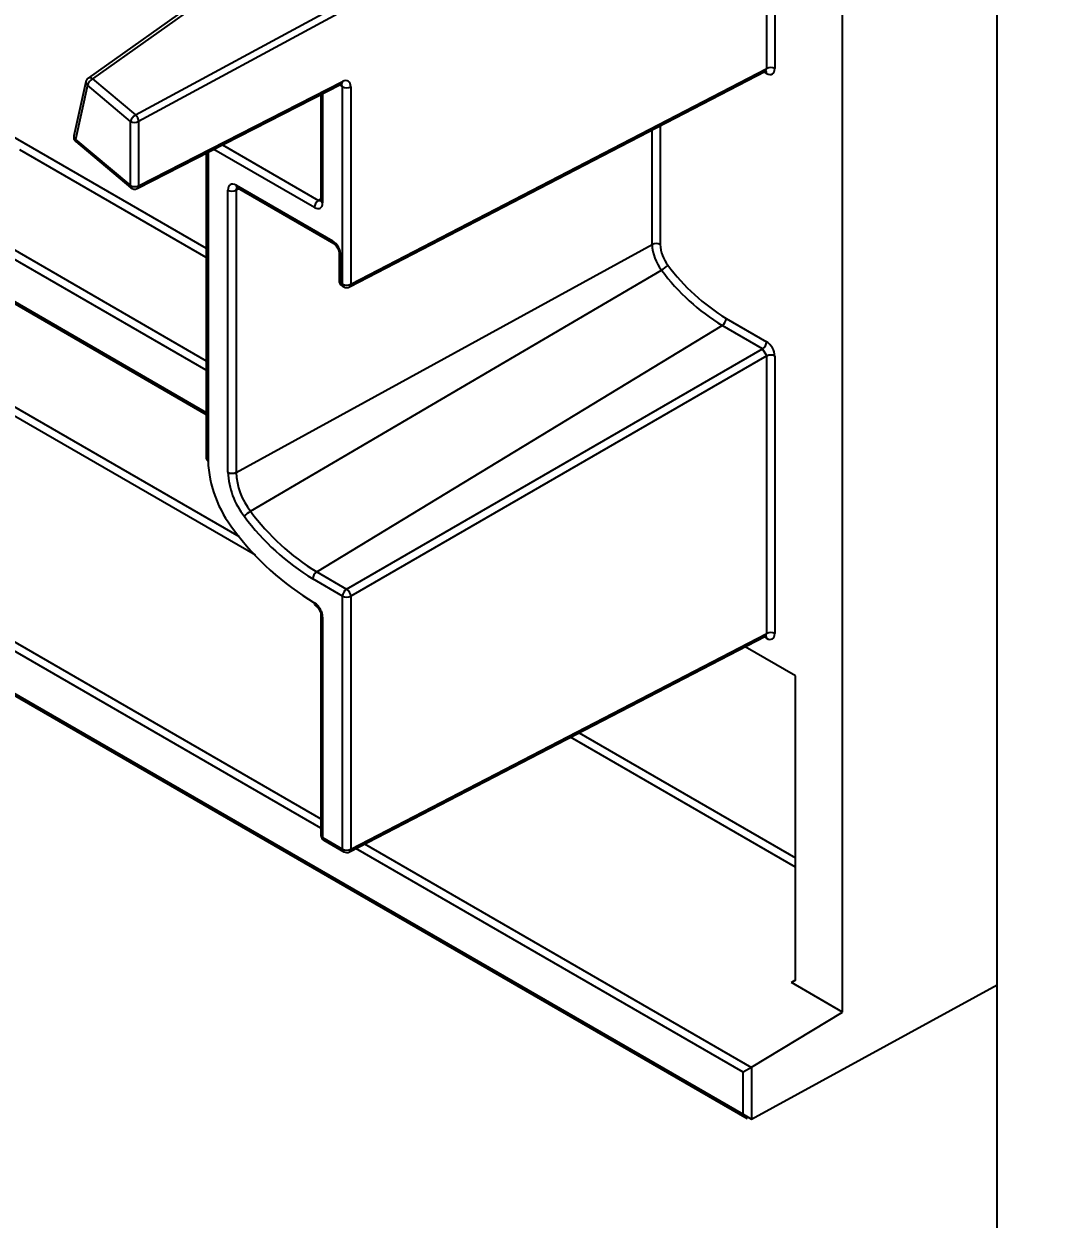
# Model space of a CAD drawing. Extents: x -3.1 to 9.8, y -8.5 to 0.
# Drawn here: x 7.126 to 7.954, y -4.188 to -3.234 of the extents above; entities that cross this region are included whole.
import ezdxf
from ezdxf import colors
from ezdxf.entities.mleader import LeaderData, LeaderLine
from ezdxf.math import Vec2, Vec3

# ---------------------------------------------------------------- set-up
doc = ezdxf.new("R2010")
doc.units = 0
doc.header["$LTSCALE"] = 0.5
doc.header["$MEASUREMENT"] = 0
doc.layers.add('End Cap', color=92, linetype='CONTINUOUS')
doc.layers.add('FAB DWG', color=221, linetype='CONTINUOUS')
doc.layers.add('Text-Unprinted', color=131, linetype='CONTINUOUS', plot=False)
doc.styles.add('LSAD_Standard', font='arial.ttf')

msp = doc.modelspace()

# ---------------------------------------------------------------- linework, layer by layer
at = {"layer": 'End Cap', "transparency": 16777216}
for p, q in [((7.90319, -4.00081), (7.90319, -1.70954)), ((7.77971, -4.02261), (7.77971, -1.78082)), ((6.5723, -3.00898), (7.126, -3.32863)), ((7.71923, -3.26928), (7.71923, -3.00641)), ((7.72574, -3.00646), (7.72574, -3.26933)), ((7.34738, -3.15634), (7.17733, -3.27699)), ((7.35081, -3.15685), (7.18077, -3.2775)), ((7.21514, -3.30639), (7.37777, -3.21839)), ((7.38025, -3.22364), (7.21762, -3.31164)), ((7.31088, -3.65798), (6.59444, -3.24438)), ((6.59766, -3.23871), (7.29782, -3.64291)), ((7.38596, -3.44368), (7.71824, -3.27144)), ((7.38702, -3.44149), (7.71923, -3.26928)), ((7.71914, -3.27315), (7.71716, -3.272)), ((7.71824, -3.27144), (7.71923, -3.26928)), ((7.17548, -3.27978), (7.16587, -3.32292)), ((7.17673, -3.2827), (7.16712, -3.32584)), ((7.2111, -3.31159), (7.17673, -3.2827)), ((7.18077, -3.2775), (7.21514, -3.30639)), ((7.21653, -3.36506), (7.37933, -3.28188)), ((7.21762, -3.36285), (7.38042, -3.27968)), ((7.38051, -3.28388), (7.37859, -3.28226)), ((7.38051, -3.28388), (7.37926, -3.28141)), ((7.36324, -3.2901), (7.36324, -3.37454)), ((7.36461, -3.2894), (7.36461, -3.37644)), ((7.38051, -3.44144), (7.38051, -3.28388)), ((7.38702, -3.28393), (7.38702, -3.44149)), ((6.39956, -3.31203), (7.36324, -3.86835)), ((7.36324, -3.87587), (6.39964, -3.3196)), ((7.2111, -3.36281), (7.2111, -3.31159)), ((7.21762, -3.31164), (7.21762, -3.36285)), ((7.62766, -3.40972), (7.62766, -3.31839)), ((7.63418, -3.31501), (7.63418, -3.40977)), ((7.126, -3.32863), (7.27168, -3.41273)), ((7.16712, -3.32584), (7.2111, -3.36281)), ((7.16742, -3.32751), (7.2114, -3.36447)), ((7.28454, -3.33031), (7.36123, -3.37459)), ((7.27168, -3.42025), (7.12278, -3.33429)), ((7.27168, -3.33688), (7.27168, -3.58058)), ((7.27304, -3.33619), (7.27304, -3.58248)), ((7.35801, -3.38025), (7.27762, -3.33385)), ((6.39828, -3.35412), (7.70378, -4.10777)), ((6.39964, -3.35333), (7.70047, -4.10428)), ((7.28894, -3.59166), (7.28894, -3.36636)), ((7.29545, -3.36641), (7.29645, -3.36426)), ((7.29758, -3.3653), (7.29545, -3.36641)), ((7.29545, -3.36641), (7.29545, -3.59171)), ((7.29554, -3.36255), (7.37252, -3.40698)), ((7.29651, -3.36468), (7.37348, -3.40912)), ((7.05327, -3.37652), (7.27168, -3.5026)), ((7.36123, -3.37459), (7.36324, -3.3733)), ((7.36123, -3.37459), (7.36358, -3.3748)), ((7.27168, -3.51012), (7.05006, -3.38219)), ((7.05006, -3.41592), (7.27168, -3.54386)), ((7.29545, -3.59171), (7.62766, -3.40972)), ((7.05103, -3.41806), (7.27168, -3.54543)), ((7.37775, -3.41651), (7.37775, -3.43873)), ((7.37912, -3.41842), (7.37912, -3.44063)), ((7.30705, -3.62281), (7.63533, -3.4303)), ((7.37912, -3.44063), (7.38051, -3.44144)), ((7.38008, -3.44277), (7.38147, -3.44358)), ((7.68687, -3.46881), (7.71914, -3.48744)), ((7.35993, -3.67115), (7.68366, -3.47447)), ((7.71593, -3.4931), (7.68366, -3.47447)), ((7.38372, -3.68489), (7.71593, -3.4931)), ((7.71923, -3.49882), (7.38702, -3.6906)), ((7.71923, -3.49882), (7.71593, -3.4931)), ((7.71923, -3.72036), (7.71923, -3.49882)), ((7.72574, -3.49887), (7.72574, -3.72041)), ((7.35993, -3.67115), (7.38372, -3.68489)), ((7.38051, -3.69055), (7.35671, -3.67682)), ((7.38051, -3.89251), (7.38051, -3.69055)), ((7.38702, -3.6906), (7.38702, -3.89256)), ((7.36324, -3.70544), (7.36324, -3.84938)), ((7.36461, -3.70735), (7.36461, -3.85128)), ((7.38702, -3.89256), (7.71923, -3.72036)), ((7.71824, -3.72251), (7.71923, -3.72036)), ((7.38596, -3.89475), (7.71824, -3.72251)), ((7.74225, -3.75423), (7.70194, -3.73096)), ((7.71914, -3.72422), (7.71716, -3.72307)), ((7.74225, -3.99717), (7.74225, -3.75423)), ((7.74225, -3.907), (7.56251, -3.80324)), ((7.56938, -3.79968), (7.74225, -3.89948)), ((7.36324, -3.84938), (7.36324, -3.88143)), ((7.36461, -3.85128), (7.36461, -3.88334)), ((7.36461, -3.88334), (7.38051, -3.89251)), ((7.36558, -3.88548), (7.38147, -3.89465)), ((7.70047, -4.07055), (7.39122, -3.89202)), ((7.39809, -3.88846), (7.70699, -4.06679)), ((7.73895, -3.99908), (7.74225, -3.99697)), ((7.74225, -3.99717), (7.73895, -3.99908)), ((7.70708, -4.1081), (7.90319, -4.00081)), ((7.77971, -4.02261), (7.73895, -3.99908)), ((7.70708, -4.06674), (7.77971, -4.02261)), ((7.70699, -4.06679), (7.70047, -4.07055)), ((7.70047, -4.10428), (7.70047, -4.07055)), ((7.70699, -4.06679), (7.70708, -4.06674)), ((7.70708, -4.06674), (7.70708, -4.1081)), ((7.70047, -4.10428), (7.70699, -4.10814)), ((7.70708, -4.1081), (7.70699, -4.10814))]:
    msp.add_line(p, q, dxfattribs=at)
for centre, radius, start, end in [((7.71658, -3.27296), 0.00257, 355.82196, 39.4615), ((7.72244, -3.27573), 0.0072, 62.67594, 116.45882), ((7.17854, -3.28019), 0.00309, 172.31133, 234.21219), ((7.18003, -3.28079), 0.00467, 125.35577, 167.44305), ((7.18551, -3.28535), 0.00917, 121.15658, 163.21497), ((7.17869, -3.27964), 0.00298, 45.89264, 117.07927), ((7.37806, -3.27988), 0.00238, 302.54711, 4.80752), ((7.38381, -3.27748), 0.0072, 242.67243, 296.45835), ((7.21988, -3.31424), 0.00917, 121.15345, 163.22166), ((7.21015, -3.31196), 0.00748, 2.45699, 48.13023), ((7.21441, -3.30519), 0.0072, 242.68106, 296.45565), ((7.17043, -3.32394), 0.00467, 167.44305, 229.95418), ((7.16887, -3.32336), 0.00303, 171.67126, 234.85708), ((7.16863, -3.32643), 0.00162, 158.6283, 221.58098), ((7.21262, -3.3634), 0.00162, 158.6217, 221.58758), ((7.21441, -3.35641), 0.0072, 242.68106, 296.45565), ((7.21441, -3.3609), 0.00467, 229.95418, 297.06192), ((7.21525, -3.36305), 0.00238, 302.54209, 4.81369), ((7.29225, -3.35996), 0.0072, 242.67243, 296.45835), ((7.29777, -3.36283), 0.00225, 172.83665, 235.8337), ((7.3652, -3.38059), 0.0072, 123.53749, 177.33139), ((7.36554, -3.37434), 0.0023, 185.01162, 246.31414), ((7.37473, -3.40727), 0.00224, 172.70374, 235.93514), ((7.63087, -3.41617), 0.0072, 62.67594, 116.45882), ((7.66337, -3.40813), 0.03575, 182.54651, 218.33693), ((7.66278, -3.4085), 0.02864, 182.54569, 218.33748), ((7.37999, -3.41635), 0.00225, 184.32147, 247.14913), ((7.62464, -3.41202), 0.02118, 300.31391, 317.75835), ((7.77124, -3.33014), 0.16883, 216.39036, 238.75008), ((7.77124, -3.32977), 0.16263, 216.39037, 238.75006), ((7.38242, -3.43873), 0.00467, 180, 240.00269), ((7.37998, -3.43857), 0.00224, 184.06998, 247.25577), ((7.38134, -3.44091), 0.00225, 172.83665, 235.8337), ((7.38274, -3.44172), 0.00225, 172.83665, 235.8337), ((7.38381, -3.43504), 0.0072, 242.67243, 296.45835), ((7.38381, -3.43953), 0.00467, 240.00269, 297.40036), ((7.38467, -3.4417), 0.00236, 302.99068, 5.14005), ((7.67968, -3.46847), 0.0072, 303.53597, 357.32892), ((7.71195, -3.4871), 0.0072, 303.53597, 357.32892), ((7.72244, -3.50527), 0.0072, 62.67594, 116.45882), ((7.27397, -3.58038), 0.0023, 185.01162, 246.31414), ((7.36832, -3.57825), 0.09537, 182.54568, 218.33717), ((7.35, -3.58895), 0.06112, 182.54576, 218.33754), ((7.29225, -3.58526), 0.0072, 242.67243, 296.45835), ((7.34941, -3.58931), 0.05401, 182.54614, 218.33694), ((7.31774, -3.6411), 0.02118, 120.31423, 137.7585), ((7.45577, -3.5132), 0.18475, 216.39036, 238.7501), ((7.45577, -3.51357), 0.19095, 216.39031, 238.75009), ((7.47034, -3.50729), 0.21954, 216.34625, 239.20418), ((7.36391, -3.67715), 0.0072, 123.5378, 177.33107), ((7.3877, -3.69089), 0.0072, 123.5378, 177.33107), ((7.38381, -3.68415), 0.0072, 242.67243, 296.45835), ((7.37952, -3.69112), 0.00753, 3.98576, 56.01473), ((7.36026, -3.69611), 0.00233, 174.27671, 236.61149), ((7.36554, -3.70524), 0.0023, 184.24803, 246.2955), ((7.72244, -3.72681), 0.0072, 62.67594, 116.45882), ((7.71658, -3.72403), 0.00257, 355.82257, 39.4609), ((7.36554, -3.84918), 0.0023, 185.01162, 246.31414), ((7.36791, -3.88143), 0.00467, 180, 240.00271), ((7.36554, -3.88123), 0.0023, 185.01162, 246.31414), ((7.36691, -3.88359), 0.00231, 173.77265, 234.89657), ((7.3828, -3.89277), 0.0023, 173.73215, 234.93932), ((7.38381, -3.88612), 0.0072, 242.67243, 296.45835), ((7.38467, -3.89277), 0.00236, 302.98988, 5.14085), ((7.38381, -3.89061), 0.00467, 240.00271, 297.40036)]:
    msp.add_arc(centre, radius, start, end, dxfattribs=at)
for centre, major_axis, ratio, start_param, end_param in [((7.71914, -3.26552), (-0.00467, 0.00809), 0.576986, 2.356618, 3.926729), ((7.38025, -3.28759), (0.00472, 0.00817), 0.595764, 5.482075, 7.026691), ((7.29554, -3.37018), (-0.00467, 0.00809), 0.576986, 5.498211, 7.068322), ((7.35801, -3.37262), (-0.00467, 0.00809), 0.576986, 2.356618, 3.926729), ((7.37251, -3.41461), (-0.00467, 0.00809), 0.577777, 3.927415, 5.497526), ((7.71914, -3.49506), (-0.00467, 0.00809), 0.577777, 3.927415, 5.497526), ((7.71914, -3.71659), (-0.00467, 0.00809), 0.576986, 2.356619, 3.926729)]:
    msp.add_ellipse(centre, major_axis=major_axis, ratio=ratio, start_param=start_param, end_param=end_param, dxfattribs=at)
for points, knots in [([(7.71821, -3.27149), (7.71858, -3.27141), (7.71896, -3.27132), (7.71882, -3.27128), (7.71881, -3.27128)], [0, 0, 0, 0, 0.952905, 1, 1, 1, 1]), ([(7.37933, -3.28188), (7.37956, -3.2818), (7.37991, -3.28166), (7.37987, -3.28167), (7.37985, -3.28167)], [0, 0, 0, 0, 0.655128, 1, 1, 1, 1]), ([(7.29588, -3.36441), (7.29591, -3.36441), (7.29597, -3.36441), (7.29635, -3.36461), (7.29651, -3.36468)], [0, 0, 0, 0, 0.593597, 1, 1, 1, 1]), ([(7.36324, -3.37454), (7.36322, -3.3748), (7.36318, -3.37522), (7.36318, -3.37519), (7.36318, -3.37517)], [0, 0, 0, 0, 0.617587, 1, 1, 1, 1]), ([(7.37348, -3.40912), (7.37378, -3.40932), (7.37439, -3.40972), (7.3755, -3.41088), (7.37653, -3.41238), (7.3773, -3.41404), (7.3777, -3.41553), (7.37773, -3.4162), (7.37775, -3.41651)], [0, 0, 0, 0, 0.161697, 0.325678, 0.504826, 0.69238, 0.859146, 1, 1, 1, 1]), ([(7.36461, -3.70735), (7.36458, -3.70674), (7.36449, -3.70525), (7.36367, -3.70261), (7.36216, -3.69983), (7.36017, -3.69739), (7.35868, -3.69638), (7.35794, -3.69587)], [0, 0, 0, 0, 0.1469353, 0.360137, 0.5733683, 0.7866943, 1, 1, 1, 1]), ([(7.35897, -3.69807), (7.35905, -3.6981), (7.35933, -3.69824), (7.36018, -3.69893), (7.36125, -3.70013), (7.36225, -3.70174), (7.36293, -3.70338), (7.36322, -3.7047), (7.36322, -3.70521), (7.36323, -3.70541)], [0, 0, 0, 0, 0.050872, 0.205746, 0.375531, 0.553483, 0.739338, 0.900252, 1, 1, 1, 1]), ([(7.71821, -3.72257), (7.71858, -3.72248), (7.71896, -3.7224), (7.71882, -3.72236), (7.71881, -3.72235)], [0, 0, 0, 0, 0.952917, 1, 1, 1, 1])]:
    msp.add_open_spline(points, degree=3, knots=knots, dxfattribs=at)
at = {"layer": 'Text-Unprinted', "ltscale": 0.5, "transparency": 16777216}
msp.add_lwpolyline([(7.90319, 0), (0, 0), (0, -8.4768), (7.90319, -8.4768)], close=True, dxfattribs=at)

# ---------------------------------------------------------------- leaders
at = {"layer": 'FAB DWG', "ltscale": 0.5, "transparency": 16777216}
ml = msp.add_multileader_mtext('Standard', dxfattribs=at)
ml.set_content('8-32 KEPS NUT\\P(HW08320-00)', color=256, style='LSAD_Standard')
ml.set_leader_properties()
ml.build(insert=Vec2(0, 0))
ml.multileader.update_dxf_attribs({"text_left_attachment_type": 2, "dogleg_length": 0.36, "arrow_head_size": 0.22836})
ctx = ml.context
ctx.base_point, ctx.char_height, ctx.arrow_head_size, ctx.landing_gap_size, ctx.plane_origin = Vec3(4.98111, -5.45763), 0.1977111, 0.22836, 0.10961, Vec3(9.64721, 10.15633)
ctx.left_attachment = 2
notes = []
notes.append((ctx, [(0, (1, 1, 0), (4.77126, -5.45763), (1, 0), 0.20985, [(0, [(6.05759, -3.35637), (5.46199, -3.07411)], 0, [])])]))
ctx.mtext.insert, ctx.mtext.width, ctx.mtext.defined_height, ctx.mtext.flow_direction = Vec3(5.09072, -5.16158), 4.7161559, 0.7905, 5
ml = msp.add_multileader_mtext('Standard', dxfattribs=at)
ml.set_content('6-32 SELF TAPPING SCREW\\P(HW63214-00)', color=256, style='LSAD_Standard')
ml.set_leader_properties()
ml.build(insert=Vec2(0, 0))
ml.multileader.update_dxf_attribs({"text_left_attachment_type": 2, "dogleg_length": 0.36, "arrow_head_size": 0.22836})
ctx = ml.context
ctx.base_point, ctx.char_height, ctx.arrow_head_size, ctx.landing_gap_size, ctx.plane_origin = Vec3(4.69063, -6.46272), 0.1977111, 0.22836, 0.10961, Vec3(10.34462, 10.89822)
ctx.left_attachment, ctx.text_align_type = 2, 2
notes.append((ctx, [(1, (1, 1, 0), (7.70154, -6.12814), (-1, 0), 0.20985, [(0, [(6.88855, -4.16), (6.41303, -3.85138)], 0, [])])]))
ctx.mtext.insert, ctx.mtext.width, ctx.mtext.defined_height, ctx.mtext.alignment, ctx.mtext.flow_direction = Vec3(7.38208, -6.00023), 2.9975217, 0.7905, 3, 5
for ctx, leaders in notes:
    for number, flags, end, landing, length, lines in leaders:
        leader = LeaderData()
        leader.index, (leader.has_last_leader_line, leader.has_dogleg_vector, leader.attachment_direction) = number, flags
        leader.last_leader_point, leader.dogleg_vector, leader.dogleg_length = Vec3(end), Vec3(landing), length
        for number, points, colour, breaks in lines:
            line = LeaderLine()
            line.index, line.vertices, line.color, line.breaks = number, Vec3.list(points), colors.encode_raw_color(colour), breaks
            leader.lines.append(line)
        ctx.leaders.append(leader)

doc.saveas('drawing.dxf')
